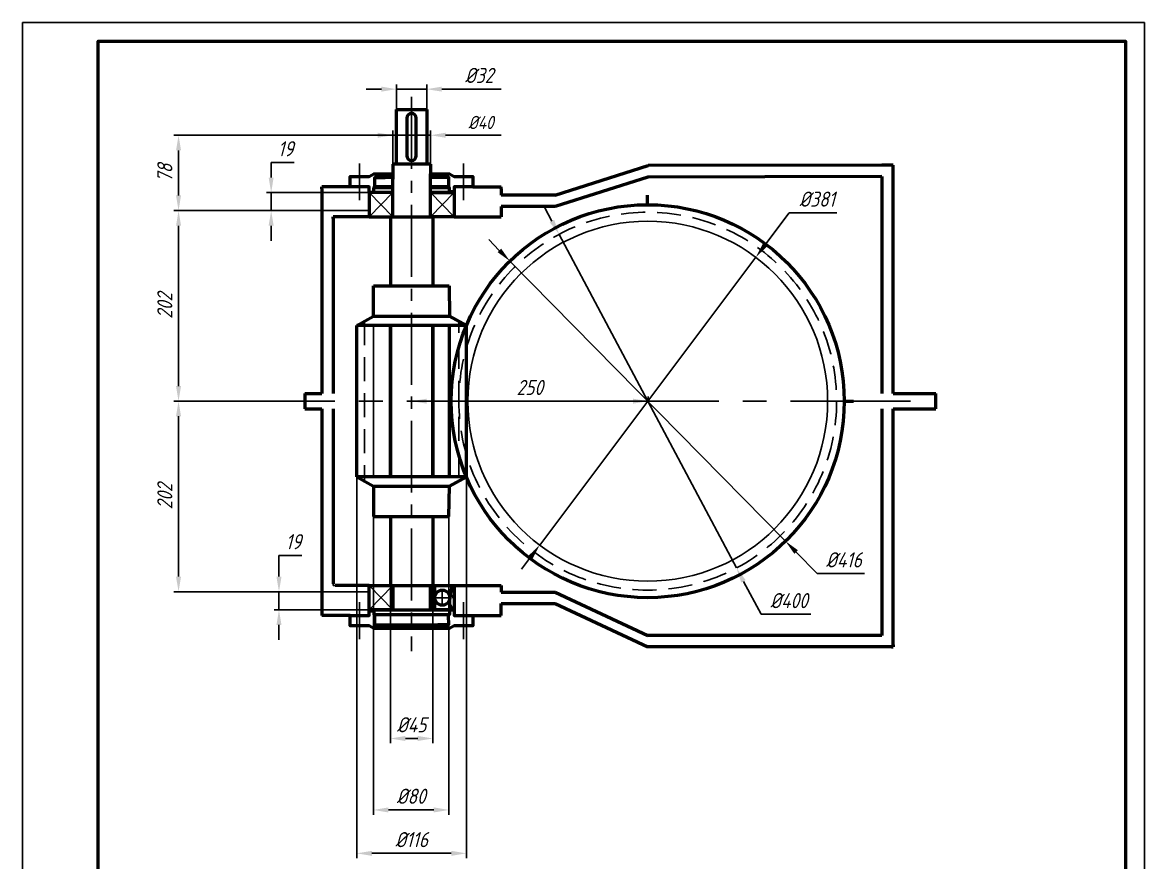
# Model space of a CAD drawing. Header units: millimetres. Extents: x -2503 to -2206, y -1923 to -1503.
# Drawn here: x -2503.2 to -2206.2, y -1725.7 to -1503.4 of the extents above; entities that cross this region are included whole.
import ezdxf

# ---------------------------------------------------------------- set-up
doc = ezdxf.new("R2010")
doc.units = ezdxf.units.MM
for name, pattern in [('осевая', [50.8, 31.75, -6.35, 6.35, -6.35]), ('осевая2', [28.575, 19.05, -3.175, 3.175, -3.175]), ('штриховая2', [9.525, 6.35, -3.175])]:
    doc.linetypes.add(name, pattern=pattern)
for name, color, linetype, lineweight in [('Основные', 7, 'Continuous', 53), ('Размеры', 7, 'Continuous', 25), ('РАМКА1', 7, 'Continuous', 25), ('Тонкие', 7, 'Continuous', 25)]:
    doc.layers.add(name, color=color, linetype=linetype, lineweight=lineweight)
doc.styles.add('ADRF1', font='simplex.shx', dxfattribs={"width": 0.8, "oblique": 15})
doc.dimstyles.new('SO-25', dxfattribs={"dimtxt": 4, "dimasz": 4, "dimexe": 1.25, "dimexo": 0, "dimgap": 1.625, "dimtad": 1, "dimtoh": 1, "dimdec": 0, "dimtxsty": 'ADRF1', "dimcen": 2.5, "dimadec": 0, "dimazin": 0, "dimtfac": 1, "dimtdec": 0, "dimtmove": 0, "dimatfit": 3, "dimfxl": 1, "dimarcsym": 0})

# ---------------------------------------------------------------- blocks, each defined once
blk = doc.blocks.new('*D77')
at = {"layer": 'Defpoints', "color": 0, "transparency": 16777216}
for p in [(-2410.31, -1634.11), (-2390.31, -1634.11), (-2390.31, -1711.79)]:
    blk.add_point(p, dxfattribs=at)
at = {"layer": 'Тонкие', "color": 0, "lineweight": -2, "transparency": 16777216}
for p, q in [((-2410.31, -1634.11), (-2410.31, -1713.04)), ((-2390.31, -1634.11), (-2390.31, -1713.04)), ((-2406.31, -1711.79), (-2394.31, -1711.79))]:
    blk.add_line(p, q, dxfattribs=at)
at = {"layer": 'Тонкие', "color": 0, "transparency": 16777216}
for points in [[(-2406.31, -1711.12), (-2406.31, -1712.45), (-2410.31, -1711.79)], [(-2394.31, -1711.12), (-2394.31, -1712.45), (-2390.31, -1711.79)]]:
    blk.add_solid(points, dxfattribs=at)
at = {"layer": 'Тонкие', "color": 0, "transparency": 16777216, "insert": (-2400.31, -1708.16), "char_height": 4, "attachment_point": 5, "style": 'ADRF1'}
blk.add_mtext('%%C80', dxfattribs=at)
blk = doc.blocks.new('*D78')
at = {"layer": 'Defpoints', "color": 0, "transparency": 16777216}
for p in [(-2405.81, -1634.11), (-2394.56, -1634.11), (-2394.56, -1692.88)]:
    blk.add_point(p, dxfattribs=at)
at = {"layer": 'Тонкие', "color": 0, "lineweight": -2, "transparency": 16777216}
for p, q in [((-2405.81, -1634.11), (-2405.81, -1694.13)), ((-2394.56, -1634.11), (-2394.56, -1694.13)), ((-2401.81, -1692.88), (-2398.56, -1692.88))]:
    blk.add_line(p, q, dxfattribs=at)
at = {"layer": 'Тонкие', "color": 0, "transparency": 16777216}
for points in [[(-2401.81, -1692.21), (-2401.81, -1693.54), (-2405.81, -1692.88)], [(-2398.56, -1692.21), (-2398.56, -1693.54), (-2394.56, -1692.88)]]:
    blk.add_solid(points, dxfattribs=at)
at = {"layer": 'Тонкие', "color": 0, "transparency": 16777216, "insert": (-2400.19, -1689.25), "char_height": 4, "attachment_point": 5, "style": 'ADRF1'}
blk.add_mtext('%%C45', dxfattribs=at)
blk = doc.blocks.new('*D79')
at = {"layer": 'Defpoints', "color": 0, "transparency": 16777216}
for p in [(-2414.69, -1623.61), (-2385.69, -1623.61), (-2385.69, -1723.27)]:
    blk.add_point(p, dxfattribs=at)
at = {"layer": 'Тонкие', "color": 0, "lineweight": -2, "transparency": 16777216}
for p, q in [((-2414.69, -1623.61), (-2414.69, -1724.52)), ((-2385.69, -1623.61), (-2385.69, -1724.52)), ((-2410.69, -1723.27), (-2389.69, -1723.27))]:
    blk.add_line(p, q, dxfattribs=at)
at = {"layer": 'Тонкие', "color": 0, "transparency": 16777216}
for points in [[(-2410.69, -1722.61), (-2410.69, -1723.94), (-2414.69, -1723.27)], [(-2389.69, -1722.61), (-2389.69, -1723.94), (-2385.69, -1723.27)]]:
    blk.add_solid(points, dxfattribs=at)
at = {"layer": 'Тонкие', "color": 0, "transparency": 16777216, "insert": (-2400.19, -1719.65), "char_height": 4, "attachment_point": 5, "style": 'ADRF1'}
blk.add_mtext('%%C116', dxfattribs=at)
blk = doc.blocks.new('*D80')
at = {"layer": 'Defpoints', "color": 0, "transparency": 16777216}
for p in [(-2395.19, -1533.23), (-2405.19, -1554.8), (-2395.19, -1554.8)]:
    blk.add_point(p, dxfattribs=at)
at = {"layer": 'Тонкие', "color": 0, "lineweight": -2, "transparency": 16777216}
for p, q in [((-2405.19, -1554.8), (-2405.19, -1531.98)), ((-2395.19, -1554.8), (-2395.19, -1531.98)), ((-2409.19, -1533.23), (-2413.19, -1533.23)), ((-2405.19, -1533.23), (-2395.19, -1533.23)), ((-2391.19, -1533.23), (-2376.51, -1533.23))]:
    blk.add_line(p, q, dxfattribs=at)
at = {"layer": 'Тонкие', "color": 0, "transparency": 16777216}
for points in [[(-2409.19, -1532.56), (-2409.19, -1533.89), (-2405.19, -1533.23)], [(-2391.19, -1532.56), (-2391.19, -1533.89), (-2395.19, -1533.23)]]:
    blk.add_solid(points, dxfattribs=at)
at = {"layer": 'Тонкие', "color": 0, "transparency": 16777216, "insert": (-2381.85, -1529.85), "char_height": 3.5, "width": 8.6453, "attachment_point": 5, "style": 'ADRF1'}
blk.add_mtext('%%C40', dxfattribs=at)
blk = doc.blocks.new('*D81')
at = {"layer": 'Defpoints', "color": 0, "transparency": 16777216}
for p in [(-2400.19, -1603.61), (-2400.19, -1603.61), (-2337.61, -1603.61)]:
    blk.add_point(p, dxfattribs=at)
at = {"layer": 'Тонкие', "color": 0, "lineweight": -2, "transparency": 16777216}
for p, q in [((-2400.19, -1603.61), (-2400.19, -1602.36)), ((-2341.61, -1603.61), (-2396.19, -1603.61)), ((-2337.61, -1603.61), (-2337.61, -1602.36))]:
    blk.add_line(p, q, dxfattribs=at)
at = {"layer": 'Тонкие', "color": 0, "transparency": 16777216}
for points in [[(-2396.19, -1602.94), (-2396.19, -1604.27), (-2400.19, -1603.61)], [(-2341.61, -1602.94), (-2341.61, -1604.27), (-2337.61, -1603.61)]]:
    blk.add_solid(points, dxfattribs=at)
at = {"layer": 'Тонкие', "color": 0, "transparency": 16777216, "insert": (-2368.9, -1599.98), "char_height": 4, "attachment_point": 5, "style": 'ADRF1'}
blk.add_mtext('250', dxfattribs=at)
blk = doc.blocks.new('*D82')
at = {"layer": 'Defpoints', "color": 0, "transparency": 16777216}
for p in [(-2396.19, -1521.03), (-2404.19, -1526.42), (-2396.19, -1526.42)]:
    blk.add_point(p, dxfattribs=at)
at = {"layer": 'Тонкие', "color": 0, "lineweight": -2, "transparency": 16777216}
for p, q in [((-2404.19, -1526.42), (-2404.19, -1519.78)), ((-2396.19, -1526.42), (-2396.19, -1519.78)), ((-2408.19, -1521.03), (-2412.19, -1521.03)), ((-2404.19, -1521.03), (-2396.19, -1521.03)), ((-2392.19, -1521.03), (-2376.45, -1521.03))]:
    blk.add_line(p, q, dxfattribs=at)
at = {"layer": 'Тонкие', "color": 0, "transparency": 16777216}
for points in [[(-2408.19, -1520.36), (-2408.19, -1521.69), (-2404.19, -1521.03)], [(-2392.19, -1520.36), (-2392.19, -1521.69), (-2396.19, -1521.03)]]:
    blk.add_solid(points, dxfattribs=at)
at = {"layer": 'Тонкие', "color": 0, "transparency": 16777216, "insert": (-2382.32, -1517.4), "char_height": 4, "attachment_point": 5, "style": 'ADRF1'}
blk.add_mtext('%%C32', dxfattribs=at)
blk = doc.blocks.new('*D87')
at = {"layer": 'Defpoints', "color": 0, "transparency": 16777216}
for p in [(-2309.09, -1565.53), (-2366.29, -1641.69)]:
    blk.add_point(p, dxfattribs=at)
at = {"layer": 'Тонкие', "color": 0, "lineweight": -2, "transparency": 16777216}
for p, q in [((-2300.25, -1553.76), (-2306.69, -1562.33)), ((-2287.6, -1553.76), (-2300.25, -1553.76)), ((-2366.29, -1641.69), (-2309.09, -1565.53)), ((-2368.69, -1644.89), (-2371.09, -1648.09))]:
    blk.add_line(p, q, dxfattribs=at)
at = {"layer": 'Тонкие', "color": 0, "transparency": 16777216}
for points in [[(-2307.22, -1561.93), (-2306.15, -1562.73), (-2309.09, -1565.53)], [(-2369.23, -1644.49), (-2368.16, -1645.29), (-2366.29, -1641.69)]]:
    blk.add_solid(points, dxfattribs=at)
at = {"layer": 'Тонкие', "color": 0, "transparency": 16777216, "insert": (-2292.86, -1550.14), "char_height": 4, "attachment_point": 5, "style": 'ADRF1'}
blk.add_mtext('%%C381', dxfattribs=at)
blk = doc.blocks.new('*D88')
at = {"layer": 'Defpoints', "color": 0, "transparency": 16777216}
for p in [(-2374.16, -1566.54), (-2301.22, -1640.67)]:
    blk.add_point(p, dxfattribs=at)
at = {"layer": 'Тонкие', "color": 0, "lineweight": -2, "transparency": 16777216}
for p, q in [((-2376.97, -1563.69), (-2379.77, -1560.84)), ((-2374.16, -1566.54), (-2301.22, -1640.67)), ((-2292.8, -1649.23), (-2298.41, -1643.53)), ((-2280.35, -1649.23), (-2292.8, -1649.23))]:
    blk.add_line(p, q, dxfattribs=at)
at = {"layer": 'Тонкие', "color": 0, "transparency": 16777216}
for points in [[(-2376.49, -1563.22), (-2377.44, -1564.16), (-2374.16, -1566.54)], [(-2297.94, -1643.06), (-2298.89, -1643.99), (-2301.22, -1640.67)]]:
    blk.add_solid(points, dxfattribs=at)
at = {"layer": 'Тонкие', "color": 0, "transparency": 16777216, "insert": (-2285.77, -1645.6), "char_height": 4, "attachment_point": 5, "style": 'ADRF1'}
blk.add_mtext('%%C416', dxfattribs=at)
blk = doc.blocks.new('*D89')
at = {"layer": 'Defpoints', "color": 0, "transparency": 16777216}
for p in [(-2361.16, -1559.46), (-2314.21, -1647.75)]:
    blk.add_point(p, dxfattribs=at)
at = {"layer": 'Тонкие', "color": 0, "lineweight": -2, "transparency": 16777216}
for p, q in [((-2363.04, -1555.93), (-2364.92, -1552.4)), ((-2361.16, -1559.46), (-2314.21, -1647.75)), ((-2307.7, -1660.01), (-2312.34, -1651.29)), ((-2294.54, -1660.01), (-2307.7, -1660.01))]:
    blk.add_line(p, q, dxfattribs=at)
at = {"layer": 'Тонкие', "color": 0, "transparency": 16777216}
for points in [[(-2362.45, -1555.62), (-2363.63, -1556.24), (-2361.16, -1559.46)], [(-2311.75, -1650.97), (-2312.93, -1651.6), (-2314.21, -1647.75)]]:
    blk.add_solid(points, dxfattribs=at)
at = {"layer": 'Тонкие', "color": 0, "transparency": 16777216, "insert": (-2300.31, -1656.39), "char_height": 4, "attachment_point": 5, "style": 'ADRF1'}
blk.add_mtext('%%C400', dxfattribs=at)
blk = doc.blocks.new('*D90')
at = {"layer": 'Defpoints', "color": 0, "transparency": 16777216}
for p in [(-2435.29, -1654.05), (-2411.44, -1654.05), (-2411.44, -1658.8)]:
    blk.add_point(p, dxfattribs=at)
at = {"layer": 'Тонкие', "color": 0, "lineweight": -2, "transparency": 16777216}
for p, q in [((-2435.29, -1650.05), (-2435.29, -1644.42)), ((-2435.29, -1644.42), (-2429.24, -1644.42)), ((-2411.44, -1654.05), (-2436.54, -1654.05)), ((-2435.29, -1658.8), (-2435.29, -1654.05)), ((-2411.44, -1658.8), (-2436.54, -1658.8)), ((-2435.29, -1662.8), (-2435.29, -1666.8))]:
    blk.add_line(p, q, dxfattribs=at)
at = {"layer": 'Тонкие', "color": 0, "transparency": 16777216}
for points in [[(-2435.96, -1650.05), (-2434.63, -1650.05), (-2435.29, -1654.05)], [(-2435.96, -1662.8), (-2434.63, -1662.8), (-2435.29, -1658.8)]]:
    blk.add_solid(points, dxfattribs=at)
at = {"layer": 'Тонкие', "color": 0, "transparency": 16777216, "insert": (-2431.46, -1640.8), "char_height": 4, "attachment_point": 5, "style": 'ADRF1'}
blk.add_mtext('19', dxfattribs=at)
blk = doc.blocks.new('*D91')
at = {"layer": 'Defpoints', "color": 0, "transparency": 16777216}
for p in [(-2411.44, -1548.42), (-2437.36, -1553.17), (-2411.44, -1553.17)]:
    blk.add_point(p, dxfattribs=at)
at = {"layer": 'Тонкие', "color": 0, "lineweight": -2, "transparency": 16777216}
for p, q in [((-2437.36, -1544.42), (-2437.36, -1540.42)), ((-2437.36, -1540.42), (-2431.31, -1540.42)), ((-2411.44, -1548.42), (-2438.61, -1548.42)), ((-2437.36, -1553.17), (-2437.36, -1548.42)), ((-2411.44, -1553.17), (-2438.61, -1553.17)), ((-2437.36, -1557.17), (-2437.36, -1561.17))]:
    blk.add_line(p, q, dxfattribs=at)
at = {"layer": 'Тонкие', "color": 0, "transparency": 16777216}
for points in [[(-2438.03, -1544.42), (-2436.7, -1544.42), (-2437.36, -1548.42)], [(-2438.03, -1557.17), (-2436.7, -1557.17), (-2437.36, -1553.17)]]:
    blk.add_solid(points, dxfattribs=at)
at = {"layer": 'Тонкие', "color": 0, "transparency": 16777216, "insert": (-2433.53, -1536.8), "char_height": 4, "attachment_point": 5, "style": 'ADRF1'}
blk.add_mtext('19', dxfattribs=at)
blk = doc.blocks.new('*D92')
at = {"layer": 'Defpoints', "color": 0, "transparency": 16777216}
for p in [(-2400.19, -1533.23), (-2461.87, -1553.17), (-2411.44, -1553.17)]:
    blk.add_point(p, dxfattribs=at)
at = {"layer": 'Тонкие', "color": 0, "lineweight": -2, "transparency": 16777216}
for p, q in [((-2400.19, -1533.23), (-2463.12, -1533.23)), ((-2461.87, -1537.23), (-2461.87, -1549.17)), ((-2411.44, -1553.17), (-2463.12, -1553.17))]:
    blk.add_line(p, q, dxfattribs=at)
at = {"layer": 'Тонкие', "color": 0, "transparency": 16777216}
for points in [[(-2462.54, -1537.23), (-2461.21, -1537.23), (-2461.87, -1533.23)], [(-2462.54, -1549.17), (-2461.21, -1549.17), (-2461.87, -1553.17)]]:
    blk.add_solid(points, dxfattribs=at)
at = {"layer": 'Тонкие', "color": 0, "transparency": 16777216, "insert": (-2465.5, -1543.2), "char_height": 4, "attachment_point": 5, "rotation": 90, "style": 'ADRF1'}
blk.add_mtext('78', dxfattribs=at)
blk = doc.blocks.new('*D93')
at = {"layer": 'Defpoints', "color": 0, "transparency": 16777216}
for p in [(-2411.44, -1553.17), (-2461.87, -1603.61), (-2428.44, -1603.61)]:
    blk.add_point(p, dxfattribs=at)
at = {"layer": 'Тонкие', "color": 0, "lineweight": -2, "transparency": 16777216}
for p, q in [((-2411.44, -1553.17), (-2463.12, -1553.17)), ((-2461.87, -1557.17), (-2461.87, -1599.61)), ((-2428.44, -1603.61), (-2463.12, -1603.61))]:
    blk.add_line(p, q, dxfattribs=at)
at = {"layer": 'Тонкие', "color": 0, "transparency": 16777216}
for points in [[(-2462.54, -1557.17), (-2461.21, -1557.17), (-2461.87, -1553.17)], [(-2462.54, -1599.61), (-2461.21, -1599.61), (-2461.87, -1603.61)]]:
    blk.add_solid(points, dxfattribs=at)
at = {"layer": 'Тонкие', "color": 0, "transparency": 16777216, "insert": (-2465.5, -1578.39), "char_height": 4, "attachment_point": 5, "rotation": 90, "style": 'ADRF1'}
blk.add_mtext('202', dxfattribs=at)
blk = doc.blocks.new('*D94')
at = {"layer": 'Defpoints', "color": 0, "transparency": 16777216}
for p in [(-2428.44, -1603.61), (-2461.87, -1654.05), (-2411.44, -1654.05)]:
    blk.add_point(p, dxfattribs=at)
at = {"layer": 'Тонкие', "color": 0, "lineweight": -2, "transparency": 16777216}
for p, q in [((-2428.44, -1603.61), (-2463.12, -1603.61)), ((-2461.87, -1607.61), (-2461.87, -1650.05)), ((-2411.44, -1654.05), (-2463.12, -1654.05))]:
    blk.add_line(p, q, dxfattribs=at)
at = {"layer": 'Тонкие', "color": 0, "transparency": 16777216}
for points in [[(-2462.54, -1607.61), (-2461.21, -1607.61), (-2461.87, -1603.61)], [(-2462.54, -1650.05), (-2461.21, -1650.05), (-2461.87, -1654.05)]]:
    blk.add_solid(points, dxfattribs=at)
at = {"layer": 'Тонкие', "color": 0, "transparency": 16777216, "insert": (-2465.5, -1628.83), "char_height": 4, "attachment_point": 5, "rotation": 90, "style": 'ADRF1'}
blk.add_mtext('202', dxfattribs=at)

msp = doc.modelspace()

# ---------------------------------------------------------------- hatches: boundary and pattern name
at = {"layer": 'Тонкие'}
h = msp.add_hatch(dxfattribs=at)
h.set_pattern_fill('ANSI31', color=256, scale=0.52)
h.set_pattern_definition([(45, (-2503.1896, -1932.608), (-1.167433, 1.167433), [])])
h.paths.add_polyline_path([(-2395.19, -1658.8), (-2394.06, -1658.8), (-2394.06, -1652.42), (-2395.19, -1652.42)])
h = msp.add_hatch(dxfattribs=at)
h.set_pattern_fill('ANSI31', color=256, scale=0.45, angle=75)
h.set_pattern_definition([(120, (-2503.1896, -1932.608), (-1.237334, -0.714375), [])])
h.paths.add_polyline_path([(-2388.94, -1652.42), (-2389.37, -1652.42), (-2390.06, -1655.61), (-2390.06, -1658.8), (-2388.94, -1658.8)])

# ---------------------------------------------------------------- linework, layer by layer
at = {"layer": 'Основные'}
for p, q in [((-2404.19, -1540.92), (-2404.19, -1526.42)), ((-2404.19, -1526.42), (-2396.19, -1526.42)), ((-2396.19, -1526.42), (-2396.19, -1540.92)), ((-2401.44, -1528.67), (-2401.44, -1538.67)), ((-2398.94, -1538.67), (-2398.94, -1528.67)), ((-2405.19, -1540.92), (-2405.19, -1544.89)), ((-2395.19, -1540.92), (-2405.19, -1540.92)), ((-2395.19, -1540.92), (-2395.19, -1543.42)), ((-2362.16, -1549.11), (-2337.59, -1541.26)), ((-2275.69, -1541.11), (-2337.59, -1541.26)), ((-2272.69, -1541.11), (-2275.69, -1541.11)), ((-2272.69, -1601.61), (-2272.69, -1541.11)), ((-2405.19, -1548.42), (-2405.19, -1543.42)), ((-2395.19, -1548.42), (-2395.19, -1543.42)), ((-2337.69, -1544.33), (-2362.16, -1552.11)), ((-2275.69, -1544.11), (-2337.69, -1544.33)), ((-2275.69, -1544.11), (-2275.69, -1601.61)), ((-2423.44, -1546.92), (-2423.94, -1546.92)), ((-2423.94, -1547.42), (-2423.94, -1546.92)), ((-2416.44, -1546.92), (-2423.44, -1546.92)), ((-2405.19, -1546.92), (-2409.91, -1546.92)), ((-2390.36, -1546.92), (-2395.19, -1546.92)), ((-2383.94, -1546.92), (-2376.94, -1546.92)), ((-2376.94, -1546.92), (-2376.44, -1546.92)), ((-2376.44, -1547.42), (-2376.44, -1546.92)), ((-2423.94, -1547.42), (-2423.94, -1601.61)), ((-2376.44, -1547.42), (-2376.44, -1549.11)), ((-2367.98, -1549.11), (-2376.44, -1549.11)), ((-2362.16, -1549.11), (-2367.98, -1549.11)), ((-2362.16, -1549.11), (-2362.16, -1549.11)), ((-2337.71, -1551.61), (-2337.71, -1549.11)), ((-2337.71, -1549.11), (-2337.71, -1549.11)), ((-2362.16, -1552.11), (-2376.46, -1552.11)), ((-2376.46, -1552.11), (-2376.46, -1554.3)), ((-2362.16, -1552.11), (-2362.16, -1552.11)), ((-2420.44, -1554.8), (-2420.94, -1554.8)), ((-2420.94, -1555.3), (-2420.94, -1554.8)), ((-2420.94, -1555.3), (-2420.94, -1601.61)), ((-2411.44, -1554.8), (-2420.44, -1554.8)), ((-2405.81, -1554.8), (-2405.81, -1573.11)), ((-2405.81, -1554.8), (-2394.56, -1554.8)), ((-2394.56, -1554.8), (-2394.56, -1573.11)), ((-2388.94, -1554.8), (-2376.96, -1554.8)), ((-2376.96, -1554.8), (-2376.46, -1554.8)), ((-2376.46, -1554.3), (-2376.46, -1554.8)), ((-2410.25, -1581.11), (-2410.25, -1573.11)), ((-2410.25, -1573.11), (-2390.25, -1573.11)), ((-2390.25, -1573.11), (-2390.13, -1581.11)), ((-2414.69, -1583.61), (-2410.25, -1581.11)), ((-2410.25, -1581.11), (-2390.13, -1581.11)), ((-2385.69, -1583.61), (-2390.13, -1581.11)), ((-2414.69, -1623.61), (-2414.69, -1583.61)), ((-2385.69, -1583.61), (-2414.69, -1583.61)), ((-2390.19, -1583.61), (-2410.19, -1583.61)), ((-2405.81, -1623.61), (-2405.81, -1583.61)), ((-2405.81, -1583.61), (-2405.81, -1623.61)), ((-2394.56, -1623.61), (-2394.56, -1583.61)), ((-2394.56, -1583.61), (-2394.56, -1623.61)), ((-2385.69, -1623.61), (-2385.69, -1583.61)), ((-2428.44, -1601.61), (-2423.94, -1601.61)), ((-2428.44, -1601.61), (-2428.44, -1605.61)), ((-2285.69, -1603.61), (-2283.19, -1603.61)), ((-2285.69, -1603.61), (-2283.19, -1603.61)), ((-2272.69, -1601.61), (-2261.44, -1601.61)), ((-2261.44, -1605.61), (-2261.44, -1601.61)), ((-2428.44, -1605.61), (-2423.94, -1605.61)), ((-2423.94, -1605.61), (-2423.94, -1659.8)), ((-2420.94, -1605.61), (-2420.94, -1651.92)), ((-2275.69, -1605.61), (-2275.69, -1665.61)), ((-2272.69, -1605.61), (-2261.44, -1605.61)), ((-2272.69, -1668.11), (-2272.69, -1605.61)), ((-2385.69, -1623.61), (-2414.69, -1623.61)), ((-2414.69, -1623.61), (-2410.31, -1626.11)), ((-2385.69, -1623.61), (-2390.13, -1626.11)), ((-2410.31, -1626.11), (-2410.31, -1634.11)), ((-2410.31, -1626.11), (-2390.13, -1626.11)), ((-2390.31, -1634.11), (-2390.13, -1626.11)), ((-2410.31, -1634.11), (-2390.31, -1634.11)), ((-2405.81, -1634.11), (-2405.81, -1652.42)), ((-2394.56, -1634.11), (-2394.56, -1652.42)), ((-2411.44, -1652.42), (-2420.44, -1652.42)), ((-2405.19, -1652.42), (-2395.19, -1652.42)), ((-2394.06, -1658.8), (-2394.06, -1652.42)), ((-2390.06, -1655.61), (-2389.37, -1652.42)), ((-2388.94, -1652.42), (-2383.94, -1652.42)), ((-2383.94, -1652.42), (-2376.46, -1652.42)), ((-2376.46, -1652.42), (-2376.46, -1654.11)), ((-2376.46, -1654.11), (-2362.16, -1654.11)), ((-2362.16, -1654.11), (-2337.69, -1665.61)), ((-2390.06, -1658.8), (-2390.06, -1655.61)), ((-2376.46, -1657.11), (-2362.16, -1657.11)), ((-2376.46, -1660.3), (-2376.46, -1657.11)), ((-2362.16, -1657.11), (-2337.63, -1668.61)), ((-2423.94, -1659.8), (-2423.94, -1660.3)), ((-2423.44, -1660.3), (-2423.94, -1660.3)), ((-2416.44, -1660.3), (-2423.44, -1660.3)), ((-2383.94, -1660.3), (-2376.46, -1660.3)), ((-2275.69, -1665.61), (-2337.69, -1665.61)), ((-2273.19, -1668.61), (-2337.63, -1668.61)), ((-2273.19, -1668.61), (-2272.69, -1668.61)), ((-2272.69, -1668.11), (-2272.69, -1668.61))]:
    msp.add_line(p, q, dxfattribs=at)
for points in [[(-2483.19, -1918.37), (-2483.19, -1508.37), (-2211.19, -1508.37), (-2211.19, -1918.37)], [(-2405.19, -1554.8), (-2405.19, -1548.42), (-2411.44, -1548.42), (-2411.44, -1554.8)], [(-2395.19, -1548.42), (-2388.94, -1548.42), (-2388.94, -1554.8), (-2395.19, -1554.8)], [(-2411.44, -1658.8), (-2411.44, -1652.42), (-2405.19, -1652.42), (-2405.19, -1658.8)], [(-2388.94, -1658.8), (-2395.19, -1658.8), (-2395.19, -1652.42), (-2388.94, -1652.42)]]:
    msp.add_lwpolyline(points, close=True, dxfattribs=at)
for points in [[(-2410.19, -1548.42), (-2411.44, -1548.42), (-2411.44, -1546.92), (-2412.69, -1546.92), (-2416.44, -1546.92), (-2416.44, -1544.17), (-2411.44, -1544.17), (-2410.19, -1543.42), (-2405.19, -1543.42)], [(-2405.19, -1547.17), (-2410.19, -1547.17), (-2409.91, -1546.92), (-2409.94, -1544.42), (-2407.15, -1544.42), (-2407.15, -1543.42)], [(-2395.19, -1543.42), (-2390.19, -1543.42), (-2388.94, -1544.17), (-2383.94, -1544.17), (-2383.94, -1546.92), (-2388.94, -1546.92), (-2388.94, -1548.42), (-2390.19, -1548.42)], [(-2390.44, -1544.42), (-2392.07, -1544.42), (-2392.07, -1543.42)], [(-2405.19, -1548.42), (-2410.19, -1548.42), (-2410.19, -1548.17), (-2410.19, -1547.17)], [(-2405.19, -1544.42), (-2409.94, -1544.42)], [(-2390.19, -1547.17), (-2390.36, -1546.92), (-2390.36, -1544.42), (-2395.19, -1544.42)], [(-2388.94, -1548.17), (-2390.19, -1548.17), (-2390.19, -1547.17), (-2395.19, -1547.17)], [(-2390.19, -1548.17), (-2390.19, -1548.42), (-2395.19, -1548.42)], [(-2390.13, -1623.61), (-2390.17, -1583.61)], [(-2390.19, -1658.8), (-2388.94, -1658.8), (-2388.94, -1660.3), (-2387.69, -1660.3), (-2383.94, -1660.3), (-2383.94, -1663.05), (-2388.94, -1663.05), (-2390.19, -1663.8), (-2410.19, -1663.8), (-2411.44, -1663.05), (-2416.44, -1663.05), (-2416.44, -1660.3), (-2411.44, -1660.3), (-2411.44, -1658.8), (-2410.19, -1658.8)], [(-2411.44, -1659.05), (-2410.19, -1659.05), (-2410.19, -1660.05), (-2390.19, -1660.05), (-2390.47, -1660.3), (-2390.44, -1662.8), (-2393.23, -1662.8), (-2393.23, -1663.8)], [(-2410.19, -1659.05), (-2410.19, -1658.8), (-2390.19, -1658.8), (-2390.19, -1659.05), (-2390.19, -1660.05)], [(-2410.19, -1660.05), (-2410.02, -1660.3), (-2410.02, -1662.8), (-2390.44, -1662.8)], [(-2409.94, -1662.8), (-2408.3, -1662.8), (-2408.3, -1663.8)]]:
    msp.add_lwpolyline(points, dxfattribs=at)
for centre, radius in [((-2337.69, -1603.61), 52), ((-2392.06, -1655.61), 2)]:
    msp.add_circle(centre, radius, dxfattribs=at)
for centre, start, end in [((-2400.19, -1528.67), 0, 180), ((-2400.19, -1538.67), 180, 0)]:
    msp.add_arc(centre, 1.25, start, end, dxfattribs=at)
at = {"layer": 'Размеры'}
for p, q in [((-2400.19, -1533.23), (-2451.39, -1533.23)), ((-2420.94, -1651.92), (-2420.94, -1652.42)), ((-2420.44, -1652.42), (-2420.94, -1652.42)), ((-2392.08, -1657.61), (-2392.07, -1653.61)), ((-2390.06, -1655.61), (-2394.06, -1655.61))]:
    msp.add_line(p, q, dxfattribs=at)
at = {"layer": 'РАМКА1'}
for p, q in [((-2503.19, -1923.37), (-2503.19, -1503.37)), ((-2503.19, -1503.37), (-2206.19, -1503.37)), ((-2206.19, -1503.37), (-2206.19, -1923.37))]:
    msp.add_line(p, q, dxfattribs=at)
at = {"layer": 'Тонкие', "linetype": 'осевая2'}
msp.add_line((-2400.19, -1523.04), (-2400.19, -1669.75), dxfattribs=at)
at = {"layer": 'Тонкие'}
for p, q in [((-2413.94, -1550.42), (-2413.94, -1540.67)), ((-2386.44, -1540.67), (-2386.44, -1550.42)), ((-2405.19, -1548.42), (-2411.44, -1554.8)), ((-2411.44, -1548.42), (-2405.19, -1554.8)), ((-2388.94, -1548.42), (-2395.19, -1554.8)), ((-2395.19, -1548.42), (-2388.94, -1554.8)), ((-2410.31, -1581.14), (-2410.31, -1581.11)), ((-2410.31, -1623.61), (-2410.31, -1583.61)), ((-2411.44, -1658.8), (-2405.19, -1652.42)), ((-2411.44, -1652.42), (-2405.19, -1658.8)), ((-2413.94, -1666.55), (-2413.94, -1656.8)), ((-2386.44, -1656.8), (-2386.44, -1666.55))]:
    msp.add_line(p, q, dxfattribs=at)
at = {"layer": 'Тонкие', "linetype": 'штриховая2'}
for p, q in [((-2412.69, -1582.46), (-2412.69, -1624.75)), ((-2387.69, -1623.61), (-2387.69, -1582.48))]:
    msp.add_line(p, q, dxfattribs=at)
at = {"layer": 'Тонкие', "linetype": 'осевая'}
msp.add_line((-2268.11, -1603.61), (-2442.67, -1603.61), dxfattribs=at)
at = {"layer": 'Тонкие', "linetype": 'штриховая2', "lineweight": -3}
msp.add_circle((-2337.69, -1603.61), 50, dxfattribs=at)
at = {"layer": 'Тонкие'}
msp.add_circle((-2337.69, -1603.61), 47.62, dxfattribs=at)

# ---------------------------------------------------------------- dimensions: what is measured, and where the dimension line sits
for base, p1, p2, text, picture, middle in [((-2396.19, -1521.03), (-2404.19, -1526.42), (-2396.19, -1526.42), '%%C32', '*D82', (-2382.32, -1517.4)), ((-2400.19, -1603.61), (-2337.61, -1603.61), (-2400.19, -1603.61), '250', '*D81', (-2368.9, -1599.98)), ((-2385.69, -1723.27), (-2414.69, -1623.61), (-2385.69, -1623.61), '%%C116', '*D79', (-2400.19, -1719.65))]:
    dim = msp.add_linear_dim(base=base, p1=p1, p2=p2, text=text, dimstyle='SO-25', dxfattribs=at)
    dim.commit()
    dim.dimension.update_dxf_attribs({"geometry": picture, "text_midpoint": middle})
dim = msp.add_linear_dim(base=(-2395.19, -1533.23), p1=(-2405.19, -1554.8), p2=(-2395.19, -1554.8), text='%%C40', dimstyle='SO-25', override={"dimtxt": 3.5}, dxfattribs=at)
dim.commit()
dim.dimension.update_dxf_attribs({"geometry": '*D80', "text_midpoint": (-2381.85, -1533.23), "dimtype": 160})
for base, p1, p2, text, picture, middle in [((-2461.87, -1553.17), (-2400.19, -1533.23), (-2411.44, -1553.17), '78', '*D92', (-2465.5, -1543.2)), ((-2461.87, -1603.61), (-2411.44, -1553.17), (-2428.44, -1603.61), '202', '*D93', (-2465.5, -1578.39)), ((-2461.87, -1654.05), (-2428.44, -1603.61), (-2411.44, -1654.05), '202', '*D94', (-2465.5, -1628.83))]:
    dim = msp.add_linear_dim(base=base, p1=p1, p2=p2, angle=90, text=text, dimstyle='SO-25', dxfattribs=at)
    dim.commit()
    dim.dimension.update_dxf_attribs({"geometry": picture, "text_midpoint": middle})
for base, p1, p2, picture, middle in [((-2437.36, -1553.17), (-2411.44, -1548.42), (-2411.44, -1553.17), '*D91', (-2433.53, -1540.42)), ((-2435.29, -1654.05), (-2411.44, -1658.8), (-2411.44, -1654.05), '*D90', (-2431.46, -1644.42))]:
    dim = msp.add_linear_dim(base=base, p1=p1, p2=p2, angle=90, text='19', dimstyle='SO-25', dxfattribs=at)
    dim.commit()
    dim.dimension.update_dxf_attribs({"geometry": picture, "text_midpoint": middle, "dimtype": 160})
for p1, p2, text, picture, middle in [((-2366.29, -1641.69), (-2309.09, -1565.53), '%%C381', '*D87', (-2292.86, -1553.76)), ((-2361.16, -1559.46), (-2314.21, -1647.75), '%%C400', '*D89', (-2300.31, -1660.01))]:
    dim = msp.add_diameter_dim_2p(p1=p1, p2=p2, text=text, dimstyle='SO-25', dxfattribs=at)
    dim.commit()
    dim.dimension.update_dxf_attribs({"geometry": picture, "text_midpoint": middle, "dimtype": 163})
dim = msp.add_diameter_dim_2p(p1=(-2374.16, -1566.54), p2=(-2301.22, -1640.67), text='%%C416', dimstyle='SO-25', dxfattribs=at)
dim.commit()
dim.dimension.update_dxf_attribs({"geometry": '*D88', "text_midpoint": (-2285.77, -1649.23)})
for base, p1, p2, text, picture, middle in [((-2390.31, -1711.79), (-2410.31, -1634.11), (-2390.31, -1634.11), '%%C80', '*D77', (-2400.31, -1711.79)), ((-2394.56, -1692.88), (-2405.81, -1634.11), (-2394.56, -1634.11), '%%C45', '*D78', (-2400.19, -1692.88))]:
    dim = msp.add_linear_dim(base=base, p1=p1, p2=p2, text=text, dimstyle='SO-25', dxfattribs=at)
    dim.commit()
    dim.dimension.update_dxf_attribs({"geometry": picture, "text_midpoint": middle, "dimtype": 160})

doc.saveas('drawing.dxf')
